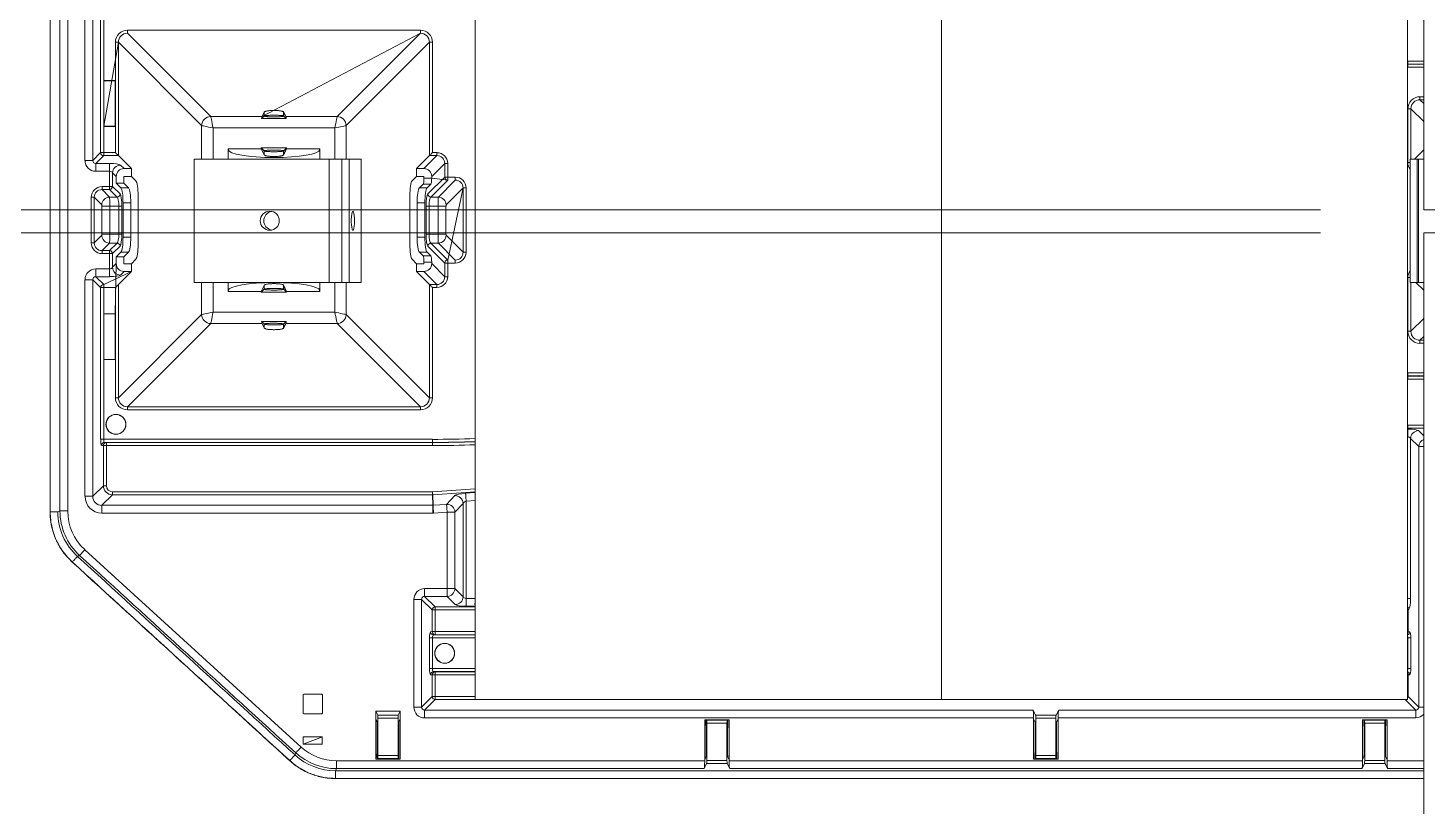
# Model space of a CAD drawing. Header units: inches. Extents: x 1518 to 2565, y 62 to 679.
# Drawn here: x 2068.21 to 2091.11, y 594.4 to 607.12 of the extents above; entities that cross this region are included whole.
import ezdxf

# ---------------------------------------------------------------- set-up
doc = ezdxf.new("R2010")
doc.units = ezdxf.units.IN
doc.header["$LTSCALE"] = 50
doc.header["$MEASUREMENT"] = 0
for name, color, linetype, lineweight in [('E2-ECOFEET', 254, 'Continuous', 5), ('ECOFEET', 254, 'Continuous', 5), ('T-TEXT', 1, 'Continuous', 20), ('TEXT', 1, 'Continuous', 20)]:
    doc.layers.add(name, color=color, linetype=linetype, lineweight=lineweight)
doc.styles.add('mytext', font='romans.shx')
doc.dimstyles.new('DECIMAL', dxfattribs={"dimscale": 27, "dimtxt": 0.125, "dimasz": 0.125, "dimexe": 0.125, "dimexo": 0.0625, "dimgap": 0.09, "dimtad": 0, "dimtih": 1, "dimtoh": 1, "dimzin": 4, "dimdsep": 46, "dimtxsty": 'mytext', "dimcen": 0, "dimazin": 3, "dimtfac": 1, "dimtofl": 0, "dimtmove": 0, "dimatfit": 3, "dimldrblk": 'DOT', "dimfxl": 1, "dimtolj": 1, "dimtzin": 0, "dimarcsym": 0})

# ---------------------------------------------------------------- blocks, each defined once
blk = doc.blocks.new('Z1')
at = {"layer": 'ECOFEET', "color": 1, "linetype": 'Continuous'}
for p, q in [((-60.038, 139.677), (-59.847, 139.677)), ((-60.036, 139.674), (-60.038, 139.677)), ((-59.849, 139.674), (-59.847, 139.677)), ((-60.036, 139.674), (-60.036, 138.929)), ((-59.849, 139.674), (-60.036, 139.674)), ((-59.849, 138.929), (-59.849, 139.674)), ((-38.511, 139.361), (-38.449, 139.299)), ((-57.412, 139.16), (-57.412, 139.096)), ((-57.095, 139.096), (-57.095, 139.16)), ((-60.038, 138.927), (-60.038, 138.497)), ((-58.005, 138.561), (-57.462, 138.561)), ((-56.502, 138.561), (-56.502, 138.393)), ((-38.6, 138.393), (-38.449, 138.543)), ((-60.216, 138.369), (-60.344, 138.369)), ((-60.216, 138.369), (-60.088, 138.497)), ((-60.038, 138.497), (-60.088, 138.497)), ((-57.412, 138.525), (-57.412, 138.461)), ((-57.095, 138.461), (-57.095, 138.525)), ((-56.349, 138.393), (-56.349, 136.373)), ((-38.555, 136.373), (-38.555, 138.393)), ((-38.534, 136.373), (-38.534, 138.393)), ((-54.995, 138.036), (-54.923, 138.108)), ((-54.923, 138.108), (-54.805, 138.108)), ((-54.805, 138.108), (-54.8, 138.103)), ((-54.8, 138.103), (-54.8, 138.08)), ((-54.8, 138.08), (-54.673, 138.08)), ((-54.16, 137.92), (-54.111, 137.92)), ((-54.111, 137.92), (-54.111, 136.868)), ((-59.476, 136.998), (-59.476, 137.79)), ((-55.031, 137.79), (-55.031, 136.998)), ((-54.16, 136.868), (-54.111, 136.868)), ((-59.797, 136.34), (-59.797, 134.487)), ((-58.005, 136.373), (-58.005, 136.227)), ((-57.412, 136.327), (-57.412, 136.263)), ((-57.095, 136.263), (-57.095, 136.327)), ((-38.449, 136.245), (-38.577, 136.373)), ((-57.412, 135.692), (-57.412, 135.628)), ((-57.095, 135.628), (-57.095, 135.692)), ((-38.449, 135.489), (-38.511, 135.427)), ((-38.711, 133.975), (-38.712, 133.988)), ((-38.708, 133.988), (-38.708, 133.975)), ((-56.776, 129.626), (-56.776, 129.328)), ((-56.472, 129.636), (-56.766, 129.636)), ((-56.462, 129.328), (-56.462, 129.626)), ((-38.58, 129.378), (-38.752, 129.55)), ((-56.766, 129.318), (-56.472, 129.318)), ((-55.589, 129.232), (-55.568, 129.19)), ((-44.808, 129.19), (-44.829, 129.232)), ((-56.775, 128.942), (-56.775, 128.819)), ((-55.564, 129.141), (-55.564, 128.719)), ((-55.213, 129.141), (-55.213, 128.719)), ((-50.184, 128.657), (-50.184, 129.079)), ((-49.833, 128.657), (-49.833, 129.079)), ((-44.804, 128.719), (-44.804, 129.141)), ((-44.453, 128.719), (-44.453, 129.141)), ((-39.424, 128.657), (-39.424, 129.079)), ((-39.073, 128.657), (-39.073, 129.079)), ((-50.209, 128.548), (-50.209, 128.566)), ((-39.449, 128.566), (-39.428, 128.608)), ((-39.049, 128.566), (-39.07, 128.608)), ((-56.232, 128.42), (-56.245, 128.387))]:
    blk.add_line(p, q, dxfattribs=at)
for points in [[(0.291, 203.06), (0, 203.06), (-38.449, 203.06), (-38.449, 137.56), (0, 137.56), (0, 203.06)], [(-46.338, 129.55), (-38.713, 129.55), (-38.713, 145.175), (-46.338, 145.175), (-53.963, 145.175), (-53.963, 129.55), (-54.617, 129.55), (-54.617, 129.599), (-53.963, 129.599)], [(-53.963, 129.55), (-46.338, 129.55), (-46.338, 145.175)], [(-60.753, 132.635), (-60.753, 142.153), (-60.787, 142.168)], [(-60.216, 141.912), (-60.344, 141.912), (-60.344, 138.369)], [(-60.043, 141.74), (-60.216, 141.912), (-60.216, 138.369)], [(-57.448, 139.088), (-57.414, 139.157), (-57.414, 139.094), (-57.455, 139.053), (-57.053, 139.053), (-57.094, 139.094), (-57.094, 139.157), (-57.06, 139.088), (-56.219, 139.088), (-54.858, 140.449)], [(-58.436, 138.393), (-58.436, 138.94), (-59.797, 140.302), (-59.847, 140.302), (-59.847, 139.677), (-59.847, 138.927), (-59.847, 138.497)], [(-54.71, 140.302), (-54.661, 140.302), (-54.661, 138.497)], [(-38.449, 139.945), (-38.71, 139.945), (-38.71, 139.995), (-38.449, 139.995)], [(-38.71, 139.945), (-38.71, 139.943), (-38.449, 139.943)], [(-38.449, 139.893), (-38.71, 139.893), (-38.71, 139.943)], [(-38.449, 139.361), (-38.511, 139.361), (-38.511, 139.411), (-38.449, 139.411)], [(-38.659, 139.214), (-38.708, 139.214), (-38.708, 138.334), (-38.673, 138.334)], [(-38.449, 139.004), (-38.659, 139.214), (-38.659, 138.393)], [(-56.259, 138.393), (-56.259, 138.901), (-58.249, 138.901), (-58.249, 138.393)], [(-58.005, 138.393), (-58.005, 138.561), (-58.004, 138.546), (-58.004, 138.393)], [(-57.462, 138.575), (-57.462, 138.561), (-57.414, 138.465), (-57.414, 138.527), (-57.462, 138.575), (-57.046, 138.575), (-57.046, 138.561), (-56.502, 138.561), (-56.504, 138.546), (-56.504, 138.393)], [(-57.046, 138.575), (-57.094, 138.527), (-57.094, 138.465), (-57.046, 138.561)], [(-60.166, 138.32), (-59.942, 138.32), (-59.942, 138.192)], [(-56.025, 136.373), (-55.825, 136.373), (-55.825, 138.393), (-56.025, 138.393), (-56.143, 138.393), (-56.349, 138.393), (-58.556, 138.393), (-58.556, 136.373), (-56.349, 136.373), (-56.143, 136.373), (-56.143, 138.393)], [(-56.025, 138.393), (-56.025, 136.373), (-56.143, 136.373)], [(-54.588, 138.448), (-54.801, 138.235), (-54.923, 138.235), (-54.923, 138.108)], [(-38.449, 136.373), (-38.534, 136.373), (-38.555, 136.373), (-38.673, 136.373), (-38.673, 138.393), (-38.555, 138.393), (-38.534, 138.393), (-38.449, 138.393)], [(-59.893, 138.166), (-59.834, 138.107), (-59.834, 137.996)], [(-59.584, 138.108), (-59.702, 138.108), (-59.707, 138.103), (-59.707, 137.996), (-59.632, 137.921), (-59.759, 137.921), (-59.834, 137.996), (-59.707, 137.996)], [(-59.94, 137.164), (-59.94, 137.624), (-60.068, 137.624), (-60.068, 137.164), (-59.94, 137.164), (-59.791, 137.164), (-59.742, 137.164), (-59.742, 137.624), (-59.791, 137.624)], [(-59.791, 137.164), (-59.791, 137.624), (-59.94, 137.624)], [(-54.766, 137.164), (-54.717, 137.164), (-54.568, 137.164), (-54.44, 137.164), (-54.44, 137.624), (-54.568, 137.624), (-54.568, 137.164)], [(-54.717, 137.624), (-54.766, 137.624), (-54.766, 137.164)], [(-54.568, 137.624), (-54.717, 137.624), (-54.717, 137.164)], [(0.291, 71.685), (0, 71.685), (-38.449, 71.685), (-38.449, 137.185), (0, 137.185), (0.291, 137.185)], [(-59.82, 137.017), (-59.942, 136.894), (-59.942, 136.845), (-60.065, 136.845), (-60.065, 136.894)], [(-59.834, 136.792), (-59.759, 136.868), (-59.632, 136.868), (-59.707, 136.792), (-59.707, 136.685), (-59.702, 136.68), (-59.584, 136.68), (-59.513, 136.752)], [(-59.707, 136.792), (-59.834, 136.792), (-59.834, 136.681)], [(-60.166, 136.468), (-59.942, 136.468), (-59.942, 136.596)], [(-54.923, 136.68), (-54.923, 136.553), (-54.801, 136.553), (-54.588, 136.34), (-54.588, 136.291), (-54.661, 136.291)], [(-54.71, 134.487), (-54.71, 136.34), (-54.923, 136.553)], [(-60.216, 136.419), (-60.344, 136.419), (-60.344, 132.876), (-60.216, 132.876), (-60.043, 133.048)], [(-59.847, 136.291), (-59.847, 135.862), (-59.847, 135.112), (-59.847, 134.487), (-59.797, 134.487), (-58.436, 135.848), (-58.436, 136.373)], [(-58.004, 136.373), (-58.004, 136.243), (-58.005, 136.227), (-57.462, 136.227)], [(-57.046, 136.213), (-57.462, 136.213), (-57.414, 136.261), (-57.414, 136.323), (-57.462, 136.227), (-57.462, 136.213)], [(-56.502, 136.227), (-57.046, 136.227), (-57.094, 136.323), (-57.094, 136.261), (-57.046, 136.213), (-57.046, 136.227)], [(-56.504, 136.373), (-56.504, 136.243), (-56.502, 136.227), (-56.502, 136.373)], [(-38.673, 136.454), (-38.708, 136.454), (-38.708, 135.575), (-38.659, 135.575)], [(-38.659, 136.373), (-38.659, 135.575), (-38.449, 135.784)], [(-59.849, 135.859), (-59.847, 135.862), (-60.038, 135.862), (-60.038, 135.112), (-60.038, 133.808)], [(-38.449, 135.378), (-38.511, 135.378), (-38.511, 135.427), (-38.449, 135.427)], [(-59.849, 135.114), (-59.847, 135.112), (-60.038, 135.112), (-60.036, 135.114)], [(-38.71, 134.846), (-38.71, 134.896), (-38.449, 134.896)], [(-38.449, 134.846), (-38.71, 134.846), (-38.71, 134.843)], [(-38.449, 134.793), (-38.71, 134.793), (-38.71, 134.843), (-38.449, 134.843)], [(-38.449, 133.988), (-38.708, 133.988), (-38.708, 134.037), (-38.449, 134.037)], [(-38.664, 133.821), (-38.664, 131.206), (-38.713, 131.206)], [(-54.654, 132.728), (-60.068, 132.728), (-59.896, 132.9), (-54.66, 132.9), (-54.66, 132.949), (-53.963, 132.997)], [(-53.963, 132.806), (-54.111, 132.796), (-54.111, 131.206), (-53.963, 131.206)], [(-60.068, 132.728), (-60.068, 132.6), (-54.654, 132.6)], [(-53.963, 131.078), (-54.111, 131.078), (-54.111, 131.206)], [(-53.963, 131.016), (-54.617, 131.016), (-54.617, 130.661), (-53.963, 130.661)], [(-53.963, 131.112), (-53.971, 131.112), (-53.963, 131.12)], [(-54.661, 130.558), (-54.71, 130.558), (-54.71, 130.057), (-54.661, 130.057), (-53.963, 130.057)], [(-53.963, 130.558), (-54.661, 130.558), (-54.661, 130.057)], [(-38.713, 130.057), (-38.708, 130.057), (-38.659, 130.057), (-38.659, 130.558), (-38.708, 130.558)], [(-38.708, 130.057), (-38.708, 130.558), (-38.713, 130.558)], [(-44.429, 129.232), (-44.429, 129.25), (-38.58, 129.25), (-38.58, 129.378), (-44.419, 129.378), (-44.461, 129.295), (-44.797, 129.295)], [(-55.589, 129.359), (-55.589, 129.232), (-55.589, 128.578), (-55.189, 128.578), (-55.189, 129.232), (-55.21, 129.19)], [(-55.189, 129.232), (-55.189, 129.359), (-55.589, 129.359), (-55.557, 129.295), (-55.221, 129.295), (-55.189, 129.359)], [(-49.809, 128.566), (-49.809, 129.22), (-50.209, 129.22), (-50.209, 128.566), (-50.188, 128.608)], [(-49.83, 128.608), (-49.809, 128.566), (-49.809, 128.548), (-39.449, 128.548), (-39.449, 128.566), (-39.449, 129.22), (-39.049, 129.22), (-39.049, 128.566), (-39.049, 128.548), (-38.449, 128.548)], [(-44.829, 129.25), (-44.829, 129.232), (-44.829, 128.578), (-44.429, 128.578), (-44.429, 129.232), (-44.45, 129.19)], [(-56.463, 128.942), (-56.775, 128.942), (-56.776, 128.943)], [(-56.463, 128.819), (-56.463, 128.942), (-56.462, 128.943)], [(-49.841, 128.503), (-50.177, 128.503), (-50.218, 128.42)], [(-38.449, 128.42), (-39.039, 128.42), (-39.081, 128.503), (-39.417, 128.503), (-39.458, 128.42), (-49.799, 128.42), (-49.841, 128.503)], [(-56.245, 128.259), (-56.245, 128.261), (-56.245, 128.387), (-38.449, 128.387)]]:
    blk.add_lwpolyline(points, dxfattribs=at)
for points in [[(-60.787, 142.168), (-60.913, 142.168), (-60.913, 132.62), (-60.787, 132.62), (-60.753, 132.635), (-60.625, 132.635), (-60.625, 142.153)], [(-54.858, 140.449), (-54.858, 140.499), (-59.65, 140.499), (-59.65, 140.449), (-58.288, 139.088), (-57.448, 139.088)], [(-54.688, 137.981), (-54.815, 137.981), (-54.875, 137.921), (-54.749, 137.921)], [(-59.722, 137.114), (-59.595, 137.114), (-59.595, 137.674), (-59.722, 137.674)], [(-54.785, 137.114), (-54.912, 137.114), (-54.912, 137.674), (-54.785, 137.674)], [(-54.688, 136.807), (-54.815, 136.807), (-54.875, 136.868), (-54.749, 136.868)], [(-59.994, 133.755), (-59.994, 133.705), (-54.659, 133.705), (-54.659, 133.755), (-54.659, 133.758)], [(-55.224, 129.246), (-55.553, 129.246), (-55.553, 128.634), (-55.224, 128.634)], [(-49.833, 129.215), (-50.184, 129.215), (-50.178, 129.214), (-49.84, 129.214)], [(-49.844, 129.164), (-50.173, 129.164), (-50.173, 128.552), (-49.844, 128.552)], [(-44.793, 128.634), (-44.464, 128.634), (-44.464, 129.246), (-44.793, 129.246)], [(-39.073, 129.215), (-39.424, 129.215), (-39.418, 129.214), (-39.08, 129.214)], [(-39.084, 129.164), (-39.413, 129.164), (-39.413, 128.552), (-39.084, 128.552)], [(-56.462, 128.943), (-56.776, 128.943), (-56.776, 128.818), (-56.775, 128.819), (-56.463, 128.819), (-56.462, 128.818), (-56.776, 128.818)], [(-55.213, 128.583), (-55.564, 128.583), (-55.558, 128.584), (-55.22, 128.584)]]:
    blk.add_lwpolyline(points, close=True, dxfattribs=at)
for points in [[(-60.036, 138.929), (-59.849, 138.929), (-59.847, 138.927), (-60.038, 138.927), (-60.038, 139.677), (-60.038, 140.981), (-60.088, 140.981), (-60.088, 138.497, 0.393892), (-60.038, 138.448), (-59.797, 138.448), (-59.797, 140.302)], [(-54.411, 138.048), (-54.411, 138.097), (-54.288, 138.097), (-54.288, 138.048), (-54.565, 137.771), (-54.687, 137.771, -0.39395), (-54.737, 137.821), (-54.46, 138.097), (-54.46, 138.32), (-54.673, 138.107), (-54.673, 138.08)], [(-54.411, 136.74), (-54.411, 136.691), (-54.288, 136.691), (-54.288, 136.74), (-54.565, 137.017, 0.393932), (-54.437, 137.145), (-54.16, 136.868), (-54.16, 137.92)], [(-59.849, 135.859), (-59.849, 135.114), (-60.036, 135.114), (-60.036, 135.859), (-60.038, 135.862), (-60.038, 136.291), (-60.088, 136.291, -0.393892), (-60.038, 136.34), (-60.166, 136.468), (-60.166, 136.596), (-59.942, 136.596), (-59.942, 136.845), (-59.893, 136.845, 0.393944), (-59.942, 136.894), (-60.065, 136.894), (-59.943, 137.017), (-59.82, 137.017, -0.39395), (-59.771, 136.968), (-59.893, 136.845), (-59.893, 136.622), (-59.834, 136.681)], [(-60.038, 136.34), (-60.038, 136.291), (-59.847, 136.291, 0.001186), (-59.797, 136.34), (-59.584, 136.553)], [(-59.926, 134.188, 0.544465), (-59.926, 133.916, 0.294947), (-59.751, 133.916, 0.544465), (-59.751, 134.188, 0.294947)], [(-38.711, 133.975, -0.01684), (-38.708, 133.975), (-38.708, 133.975, 0.015593), (-38.711, 133.975)], [(-54.548, 130.443, 0.544465), (-54.548, 130.172, 0.294947), (-54.373, 130.172, 0.544465), (-54.373, 130.443, 0.294947)]]:
    blk.add_lwpolyline(points, format="xyb", close=True, dxfattribs=at)
at = {"layer": 'ECOFEET', "color": 1, "linetype": 'Continuous', "flags": 128}
for points in [[(-56.072, 138.393), (-56.072, 138.94), (-54.71, 140.302), (-54.71, 138.448), (-54.707, 138.451), (-54.703, 138.455), (-54.697, 138.461), (-54.689, 138.469), (-54.68, 138.478), (-54.671, 138.487), (-54.661, 138.497), (-54.588, 138.497), (-54.588, 138.448), (-54.71, 138.448), (-54.923, 138.235)], [(-55.936, 137.383), (-55.937, 137.337), (-55.941, 137.295), (-55.946, 137.26), (-55.953, 137.237), (-55.96, 137.227), (-55.968, 137.23), (-55.975, 137.247), (-55.982, 137.276), (-55.986, 137.315), (-55.988, 137.359), (-55.988, 137.406), (-55.986, 137.45), (-55.982, 137.489), (-55.975, 137.518), (-55.968, 137.535), (-55.96, 137.538), (-55.953, 137.528), (-55.946, 137.505), (-55.941, 137.471), (-55.937, 137.429), (-55.936, 137.383)], [(-58.249, 136.373), (-58.249, 135.887), (-58.257, 135.85), (-58.264, 135.814), (-58.271, 135.78), (-58.277, 135.751), (-58.282, 135.728), (-58.286, 135.711), (-58.288, 135.7), (-59.65, 134.339), (-59.65, 134.29), (-54.858, 134.29), (-54.858, 134.339), (-59.65, 134.339)], [(-54.858, 134.339), (-56.219, 135.7), (-56.221, 135.711), (-56.225, 135.728), (-56.23, 135.751), (-56.236, 135.78), (-56.243, 135.814), (-56.251, 135.85), (-56.259, 135.887), (-56.259, 136.373)], [(-54.588, 136.34), (-54.71, 136.34), (-54.707, 136.337), (-54.703, 136.333), (-54.697, 136.327), (-54.689, 136.319), (-54.68, 136.31), (-54.671, 136.301), (-54.661, 136.291), (-54.661, 134.487), (-54.71, 134.487), (-56.072, 135.848), (-56.072, 136.373)], [(-38.713, 133.988), (-38.712, 133.988), (-38.712, 133.99), (-38.712, 133.994), (-38.713, 133.999), (-38.713, 134.005), (-38.713, 134.009)], [(-53.963, 132.948), (-54.657, 132.9), (-54.657, 132.903), (-54.657, 132.906), (-54.657, 132.911), (-54.658, 132.917), (-54.658, 132.924), (-54.659, 132.932), (-54.66, 132.941), (-54.66, 132.949), (-59.896, 132.949), (-59.896, 132.9)], [(-53.963, 132.935), (-54.12, 132.924), (-54.119, 132.918), (-54.118, 132.909), (-54.118, 132.896), (-54.116, 132.88), (-54.115, 132.861), (-54.114, 132.841), (-54.112, 132.819), (-54.111, 132.796)], [(-56.909, 128.644), (-56.896, 128.678), (-56.893, 128.682), (-56.886, 128.689), (-56.877, 128.699), (-56.867, 128.711), (-56.854, 128.724), (-56.84, 128.74), (-56.825, 128.756), (-56.81, 128.772), (-60.346, 132.002), (-60.362, 131.986), (-60.376, 131.97), (-60.39, 131.954), (-60.403, 131.941), (-60.414, 131.929), (-60.422, 131.919), (-60.429, 131.912), (-60.433, 131.908)]]:
    blk.add_lwpolyline(points, dxfattribs=at)
for points in [[(-58.436, 138.94, -0.393876), (-58.288, 139.088), (-58.286, 139.078), (-58.282, 139.06), (-58.277, 139.037), (-58.271, 139.008), (-58.264, 138.975), (-58.257, 138.938), (-58.249, 138.901), (-58.286, 138.909), (-58.322, 138.916), (-58.356, 138.923), (-58.385, 138.929), (-58.408, 138.934), (-58.426, 138.938)], [(-56.072, 138.94), (-56.08, 138.938), (-56.094, 138.935), (-56.113, 138.931), (-56.137, 138.926), (-56.164, 138.921), (-56.194, 138.914), (-56.226, 138.908), (-56.259, 138.901), (-56.251, 138.938), (-56.243, 138.975), (-56.236, 139.008), (-56.23, 139.037), (-56.225, 139.06), (-56.221, 139.078), (-56.219, 139.088, -0.393892)]]:
    blk.add_lwpolyline(points, format="xyb", close=True, dxfattribs=at)
for points in [[(-59.943, 137.771), (-59.82, 137.771), (-59.942, 137.894, 0.393944), (-59.893, 137.943), (-59.942, 137.943), (-59.942, 138.192), (-60.166, 138.192), (-60.166, 138.32), (-60.038, 138.448), (-60.038, 138.497), (-59.847, 138.497), (-59.838, 138.489), (-59.829, 138.48), (-59.822, 138.472), (-59.814, 138.465), (-59.808, 138.459), (-59.803, 138.454), (-59.8, 138.45), (-59.797, 138.448), (-59.584, 138.235), (-59.584, 138.108), (-59.513, 138.036)], [(-57.448, 135.7), (-58.288, 135.7, -0.393876), (-58.436, 135.848), (-58.426, 135.85), (-58.408, 135.854), (-58.385, 135.859), (-58.356, 135.865), (-58.322, 135.872), (-58.286, 135.88), (-58.249, 135.887)], [(-58.249, 135.887), (-56.259, 135.887), (-56.226, 135.881), (-56.194, 135.874), (-56.164, 135.867), (-56.137, 135.862), (-56.113, 135.857), (-56.094, 135.853), (-56.08, 135.85), (-56.072, 135.848, -0.393892), (-56.219, 135.7), (-57.06, 135.7), (-57.094, 135.632), (-57.094, 135.694), (-57.053, 135.735), (-57.455, 135.735), (-57.414, 135.694), (-57.414, 135.632), (-57.448, 135.7)], [(-54.654, 132.6), (-54.654, 132.728), (-54.66, 132.9, 0.018043), (-54.657, 132.9), (-54.651, 132.728), (-54.43, 132.743), (-54.429, 132.737), (-54.429, 132.728), (-54.428, 132.715), (-54.427, 132.699), (-54.426, 132.68), (-54.424, 132.66), (-54.423, 132.638), (-54.421, 132.615), (-54.293, 132.615, 0.411926), (-54.43, 132.743), (-54.297, 132.886, -0.411962), (-54.16, 132.758)], [(-54.651, 132.728), (-54.65, 132.722), (-54.65, 132.713), (-54.649, 132.7), (-54.648, 132.684), (-54.647, 132.665), (-54.645, 132.645), (-54.644, 132.623), (-54.642, 132.6), (-54.421, 132.615), (-54.421, 131.365), (-54.421, 131.237), (-54.288, 131.104, 0.393981), (-54.16, 131.232), (-54.293, 131.365, -0.39392), (-54.421, 131.237), (-54.789, 131.237), (-54.789, 131.365), (-54.421, 131.365), (-54.293, 131.365), (-54.293, 132.615), (-54.16, 132.758), (-54.16, 131.232)]]:
    blk.add_lwpolyline(points, format="xyb", dxfattribs=at)
at = {"layer": 'ECOFEET', "color": 1, "linetype": 'Continuous'}
for points in [[(-54.687, 137.771), (-54.411, 138.048, -0.394035), (-54.46, 138.097), (-54.411, 138.097), (-54.411, 138.32), (-54.46, 138.32)], [(-59.584, 138.235), (-59.706, 138.235), (-59.765, 138.294, 0.39392), (-59.893, 138.166), (-59.893, 137.943), (-59.771, 137.821, -0.39395), (-59.82, 137.771)], [(-60.193, 137.766), (-60.193, 137.022), (-60.242, 137.022), (-60.242, 137.766), (-60.193, 137.766), (-60.071, 137.643, -0.393971), (-59.943, 137.771), (-60.065, 137.894), (-60.065, 137.943), (-59.942, 137.943), (-59.942, 137.894), (-60.065, 137.894)], [(-54.16, 137.92), (-54.437, 137.643, 0.393932), (-54.565, 137.771)], [(-60.193, 137.022), (-60.071, 137.145, 0.393971), (-59.943, 137.017)], [(-54.995, 136.752), (-54.923, 136.68), (-54.805, 136.68), (-54.8, 136.685), (-54.8, 136.708), (-54.673, 136.708), (-54.673, 136.681), (-54.46, 136.468), (-54.411, 136.468), (-54.411, 136.691), (-54.46, 136.691, -0.394035), (-54.411, 136.74), (-54.687, 137.017), (-54.565, 137.017)], [(-54.687, 137.017, 0.39395), (-54.737, 136.968), (-54.46, 136.691), (-54.46, 136.468)], [(-59.584, 136.68), (-59.584, 136.553), (-59.706, 136.553), (-59.765, 136.494, -0.393942), (-59.893, 136.622)], [(-60.216, 132.876), (-60.216, 136.419), (-60.088, 136.291), (-60.088, 133.808), (-60.038, 133.808), (-54.659, 133.808), (-54.659, 133.758), (-60.021, 133.758), (-59.994, 133.755, 0.412057), (-60.043, 133.705), (-59.994, 133.705), (-59.994, 133.048), (-60.043, 133.048), (-60.043, 133.705), (-60.07, 133.708, -0.41201), (-60.021, 133.758)], [(-38.531, 129.427), (-38.531, 133.688), (-38.664, 133.821, -0.393942), (-38.536, 133.949), (-38.449, 133.863)], [(-38.449, 133.806, 0.292979), (-38.531, 133.688), (-38.449, 133.688)], [(-54.789, 131.237), (-54.617, 131.065, 0.393868), (-54.666, 131.016), (-54.838, 131.188), (-54.838, 129.427)], [(-54.838, 131.188), (-54.966, 131.188), (-54.966, 129.427), (-54.838, 129.427), (-54.666, 129.599, 0.393924), (-54.617, 129.55), (-54.789, 129.378), (-44.838, 129.378), (-44.797, 129.295)], [(-54.643, 130.608, -0.412175), (-54.693, 130.658), (-54.666, 130.661), (-54.666, 131.016), (-54.617, 131.016), (-54.617, 131.065), (-53.963, 131.065)], [(-38.713, 130.61, 0.338601), (-38.676, 130.658), (-38.703, 130.661), (-38.703, 131.016), (-38.69, 131.028, 0.243925), (-38.713, 131.069)], [(-38.713, 131.016), (-38.703, 131.016, 0.153636), (-38.713, 131.044)], [(-53.963, 130.611), (-54.617, 130.611), (-54.617, 130.661), (-54.666, 130.661, 0.412093), (-54.617, 130.611), (-54.643, 130.608), (-53.963, 130.608)], [(-38.713, 130.661), (-38.703, 130.661, -0.161392), (-38.713, 130.631)], [(-53.963, 129.954), (-54.617, 129.954), (-54.617, 129.599), (-54.666, 129.599), (-54.666, 129.954), (-54.693, 129.957, -0.412175), (-54.643, 130.007)], [(-53.963, 130.007), (-54.643, 130.007), (-54.617, 130.004, 0.41212), (-54.666, 129.954), (-54.617, 129.954), (-54.617, 130.004), (-53.963, 130.004)], [(-38.449, 129.427), (-38.531, 129.427), (-38.703, 129.599), (-38.703, 129.954), (-38.676, 129.957, 0.339297), (-38.713, 130.005)], [(-38.713, 129.984, -0.161393), (-38.703, 129.954), (-38.713, 129.954)], [(-38.713, 129.599), (-38.703, 129.599, -0.153892), (-38.713, 129.571)]]:
    blk.add_lwpolyline(points, format="xyb", dxfattribs=at)
for centre, radius in [((-57.322, 137.383), 0.156), ((-59.838, 134.052), 0.163), ((-54.461, 130.307), 0.163)]:
    blk.add_circle(centre, radius, dxfattribs=at)
for centre, radius, start, end in [((-57.263, 137.383), 0.157, 101.5563, 258.4437), ((-54.659, 152.287), 18.48, 270, 272.1566), ((-54.659, 152.287), 18.53, 270, 272.1507), ((-54.659, 152.287), 18.532, 270, 272.1504), ((-54.659, 152.287), 18.582, 270, 272.1446)]:
    blk.add_arc(centre, radius, start, end, dxfattribs=at)
for centre, major_axis, ratio, start_param, end_param in [((-59.643, 140.296), (-0.146, 0.146), 0.970288, 5.512866, 7.053504), ((-59.643, 140.296), (0.111, -0.111), 0.951716, 2.371274, 3.911912), ((-54.864, 140.296), (0.146, 0.146), 0.970288, 5.512866, 7.053504), ((-54.864, 140.296), (0.111, 0.111), 0.951716, 5.512866, 7.053504), ((-38.505, 139.208), (-0.146, 0.146), 0.970288, 5.512866, 7.053504), ((-38.505, 139.208), (0.111, -0.111), 0.951716, 2.371274, 3.911912), ((-57.445, 138.901), (0, 0.19), 0.087489, 0.174533, 0.638994), ((-57.912, 139.098), (0.5, 0), 0.087489, 6.195919, 6.224625), ((-57.062, 138.901), (0, 0.19), 0.087489, 5.644191, 6.108652), ((-57.254, 138.548), (0.75, 0), 0.176327, 3.159046, 6.265732), ((-60.161, 138.375), (0.131, 0.131), 0.970288, 2.371274, 3.911912), ((-60.161, 138.375), (0.042, 0.042), 0.84211, 2.371274, 3.911912), ((-59.942, 138.288), (0.18, 0), 0.176327, 0.174533, 1.570796), ((-54.594, 138.314), (-0.131, -0.131), 0.970288, 2.371274, 3.911912), ((-54.594, 138.314), (0.0969, 0.0969), 0.948921, 5.512866, 7.053504), ((-38.526, 138.339), (-0.131, -0.131), 0.970288, 5.512866, 6.143516), ((-59.942, 138.16), (0.05, 0), 0.634777, 0.174533, 1.570796), ((-59.702, 138.103), (0.0947, -0.0947), 0.970288, 2.371274, 3.911912), ((-54.818, 138.08), (0, 0.1), 0.176327, 3.316126, 4.712389), ((-54.805, 138.103), (-0.0947, -0.0947), 0.970288, 2.371274, 3.911912), ((-54.691, 138.08), (0, 0.1), 0.176327, 3.316126, 4.712389), ((-54.294, 137.914), (0.131, 0.131), 0.970288, 5.512866, 7.053504), ((-60.059, 137.76), (-0.131, 0.131), 0.970288, 5.512866, 7.053504), ((-60.059, 137.76), (-0.0969, 0.0969), 0.948921, 5.512866, 7.053504), ((-59.766, 137.674), (0, 0.25), 0.176327, 4.712389, 6.108652), ((-59.64, 137.674), (0, 0.25), 0.176327, 4.712389, 6.108652), ((-59.52, 137.79), (0, 0.25), 0.176327, 4.712389, 6.108652), ((-54.987, 137.79), (0, 0.25), 0.176327, 0.174533, 1.570796), ((-54.868, 137.674), (0, 0.25), 0.176327, 0.174533, 1.570796), ((-54.741, 137.674), (0, 0.25), 0.176327, 0.174533, 1.570796), ((-54.294, 137.914), (0.0969, 0.0969), 0.948921, 5.512866, 7.053504), ((-60.071, 137.624), (0, 0.02), 0.176327, 4.712389, 6.108652), ((-59.943, 137.624), (0, 0.15), 0.02351, 4.712389, 6.108652), ((-59.826, 137.624), (0, 0.15), 0.235103, 4.712389, 6.108652), ((-59.777, 137.624), (0, 0.2), 0.176327, 4.712389, 6.108652), ((-54.731, 137.624), (0, 0.2), 0.176327, 0.174533, 1.570796), ((-54.681, 137.624), (0, 0.15), 0.235103, 0.174533, 1.570796), ((-54.564, 137.624), (0, 0.15), 0.02351, 0.174533, 1.570796), ((-54.436, 137.624), (0, 0.02), 0.176327, 0.174533, 1.570796), ((-60.071, 137.164), (0, 0.02), 0.176327, 3.316126, 4.712389), ((-59.943, 137.164), (0, 0.15), 0.02351, 3.316126, 4.712389), ((-59.826, 137.164), (0, 0.15), 0.235103, 3.316126, 4.712389), ((-59.777, 137.164), (0, 0.2), 0.176327, 3.316126, 4.712389), ((-54.731, 137.164), (0, 0.2), 0.176327, 1.570796, 2.96706), ((-54.681, 137.164), (0, 0.15), 0.235103, 1.570796, 2.96706), ((-54.564, 137.164), (0, 0.15), 0.02351, 1.570796, 2.96706), ((-54.436, 137.164), (0, 0.02), 0.176327, 1.570796, 2.96706), ((-60.059, 137.028), (-0.131, -0.131), 0.970288, 5.512866, 7.053504), ((-60.059, 137.028), (0.0969, 0.0969), 0.948921, 2.371274, 3.911912), ((-59.766, 137.114), (0, 0.25), 0.176327, 3.316126, 4.712389), ((-59.64, 137.114), (0, 0.25), 0.176327, 3.316126, 4.712389), ((-59.52, 136.998), (0, 0.25), 0.176327, 3.316126, 4.712389), ((-54.987, 136.998), (0, 0.25), 0.176327, 1.570796, 2.96706), ((-54.868, 137.114), (0, 0.25), 0.176327, 1.570796, 2.96706), ((-54.741, 137.114), (0, 0.25), 0.176327, 1.570796, 2.96706), ((-54.818, 136.708), (0, 0.1), 0.176327, 4.712389, 6.108652), ((-54.691, 136.708), (0, 0.1), 0.176327, 4.712389, 6.108652), ((-54.294, 136.874), (-0.0969, 0.0969), 0.948921, 2.371274, 3.911912), ((-54.294, 136.874), (0.131, -0.131), 0.970288, 5.512866, 7.053504), ((-60.161, 136.413), (-0.131, 0.131), 0.970288, 5.512866, 7.053504), ((-60.161, 136.413), (-0.042, 0.042), 0.84211, 5.512866, 7.053504), ((-59.942, 136.628), (0.05, 0), 0.634777, 4.712389, 6.108652), ((-59.942, 136.5), (0.18, 0), 0.176327, 4.712389, 6.108652), ((-59.702, 136.685), (0.0947, 0.0947), 0.970288, 2.371274, 3.911912), ((-54.805, 136.685), (-0.0947, 0.0947), 0.970288, 2.371274, 3.911912), ((-38.526, 136.449), (0.131, -0.131), 0.970288, 3.281262, 3.911912), ((-57.254, 136.24), (0.75, 0), 0.176327, 0.017453, 3.124139), ((-54.594, 136.474), (0.0969, -0.0969), 0.948921, 5.512866, 7.053504), ((-54.594, 136.474), (-0.131, 0.131), 0.970288, 2.371274, 3.911912), ((-57.445, 135.887), (0, 0.19), 0.087489, 2.502598, 2.96706), ((-56.596, 135.69), (0.5, 0), 0.087489, 3.054326, 3.083032), ((-57.062, 135.887), (0, 0.19), 0.087489, 3.316126, 3.780587), ((-38.505, 135.581), (-0.146, -0.146), 0.970288, 5.512866, 7.053504), ((-38.505, 135.581), (0.111, 0.111), 0.951716, 2.371274, 3.911912), ((-59.643, 134.493), (-0.146, -0.146), 0.970288, 5.512866, 7.053504), ((-59.643, 134.493), (0.111, 0.111), 0.951716, 2.371274, 3.911912), ((-54.864, 134.493), (-0.111, 0.111), 0.951716, 2.371274, 3.911912), ((-54.864, 134.493), (0.146, -0.146), 0.970288, 5.512866, 7.053504), ((-38.708, 133.936), (-0.003, 0.101), 0.984791, 6.249645, 6.316725), ((-38.708, 133.936), (-0.0018, 0.0523), 0.955933, 6.249645, 6.316725), ((-38.713, 133.944), (0.18, 0), 0.176327, 0.174533, 1.541742), ((-60.07, 133.808), (0, 0.1), 0.176327, 1.570796, 3.124139), ((-60.021, 133.808), (0, 0.05), 0.352654, 1.570796, 3.124139), ((-59.893, 133.051), (0.107, 0.107), 0.989599, 2.371274, 3.911912), ((-59.893, 133.051), (-0.0729, -0.0729), 0.970288, 5.512866, 7.053504), ((-60.059, 132.884), (-0.204, -0.204), 0.970288, 5.512866, 7.053504), ((-60.059, 132.884), (0.115, 0.115), 0.923436, 2.371274, 3.911912), ((-54.12, 132.892), (0.18, 0.013), 0.175892, 1.558413, 2.954676), ((-59.768, 132.635), (0.936, 0.413), 0.977384, 2.732965, 3.550221), ((-59.742, 132.647), (0.927, 0.409), 0.986525, 2.732965, 3.550221), ((-59.742, 132.647), (0.811, 0.357), 0.981933, 2.732965, 3.550221), ((-54.654, 132.783), (-0.0019, 0.0547), 0.913122, 3.108053, 3.175133), ((-54.654, 132.783), (0.006, -0.183), 0.984791, 6.249645, 6.316725), ((-54.111, 132.765), (0.0488, 0.019), 0.580702, 1.348352, 2.744616), ((-54.783, 131.182), (-0.131, 0.131), 0.970288, 5.512866, 7.053504), ((-54.783, 131.182), (-0.042, 0.042), 0.84211, 5.512866, 7.053504), ((-54.111, 131.237), (0.05, 0), 0.634777, 3.316126, 4.712389), ((-38.696, 131.206), (0, 0.18), 0.176327, 3.316126, 4.712389), ((-54.111, 131.109), (0.18, 0), 0.176327, 3.316126, 4.712389), ((-53.855, 131.206), (0.133, 0.129), 0.122744, 2.395872, 2.50286), ((-54.692, 130.558), (0, 0.1), 0.176327, 0.017453, 1.570796), ((-54.643, 130.558), (0, 0.05), 0.352654, 0.017453, 1.570796), ((-38.726, 130.558), (0, 0.05), 0.352654, 4.712389, 5.483791), ((-38.677, 130.558), (0, 0.1), 0.176327, 4.712389, 6.265732), ((-54.692, 130.057), (0, 0.1), 0.176327, 1.570796, 3.124139), ((-54.643, 130.057), (0, 0.05), 0.352654, 1.570796, 3.124139), ((-38.726, 130.057), (0, 0.05), 0.352654, 3.940987, 4.712389), ((-38.677, 130.057), (0, 0.1), 0.176327, 3.159046, 4.712389), ((-56.766, 129.626), (-0.00707, 0.00707), 0.999695, 5.497939, 7.068431), ((-56.472, 129.626), (0.00707, 0.00707), 0.999695, 5.497939, 7.068431), ((-54.783, 129.433), (0.131, 0.131), 0.970288, 2.371274, 3.911912), ((-54.783, 129.433), (0.042, 0.042), 0.84211, 2.371274, 3.911912), ((-44.417, 129.25), (0, 0.13), 0.087489, 0.174533, 1.570796), ((-38.586, 129.433), (-0.042, 0.042), 0.84211, 2.371274, 3.911912), ((-56.766, 129.328), (-0.00707, -0.00707), 0.999695, 5.497939, 7.068431), ((-56.472, 129.328), (0.00707, -0.00707), 0.999695, 5.497939, 7.068431), ((-55.569, 129.141), (0, 0.05), 0.087489, 4.712389, 6.108652), ((-55.558, 129.246), (0, 0.05), 0.087489, 4.712389, 6.108652), ((-55.22, 129.246), (0, 0.05), 0.087489, 0.174533, 1.570796), ((-55.209, 129.141), (0, 0.05), 0.087489, 0.174533, 1.570796), ((-50.178, 129.164), (0, 0.05), 0.087489, 4.712389, 6.265732), ((-49.84, 129.164), (0, 0.05), 0.087489, 0.017453, 1.570796), ((-44.809, 129.141), (0, 0.05), 0.087489, 4.712389, 6.108652), ((-44.798, 129.246), (0, 0.05), 0.087489, 4.712389, 6.108652), ((-44.46, 129.246), (0, 0.05), 0.087489, 0.174533, 1.570796), ((-44.449, 129.141), (0, 0.05), 0.087489, 0.174533, 1.570796), ((-39.418, 129.164), (0, 0.05), 0.087489, 4.712389, 6.265732), ((-39.08, 129.164), (0, 0.05), 0.087489, 0.017453, 1.570796), ((-38.586, 129.433), (-0.131, 0.131), 0.970288, 2.371274, 3.182572), ((-50.189, 129.079), (0, 0.05), 0.087489, 4.712389, 5.759587), ((-39.429, 129.079), (0, 0.05), 0.087489, 4.712389, 5.759587), ((-56.222, 129.432), (0.32, 0.825), 0.982581, 2.777399, 3.505786), ((-55.569, 128.719), (0, 0.05), 0.087489, 3.665191, 4.712389), ((-44.809, 128.719), (0, 0.05), 0.087489, 3.665191, 4.712389), ((-56.232, 129.406), (0.37, 0.953), 0.978189, 2.777399, 3.505786), ((-56.222, 129.432), (0.366, 0.945), 0.987012, 2.777399, 3.505786), ((-55.558, 128.634), (0, 0.05), 0.087489, 3.159046, 4.712389), ((-55.22, 128.634), (0, 0.05), 0.087489, 1.570796, 3.124139), ((-50.189, 128.657), (0, 0.05), 0.087489, 3.316126, 4.712389), ((-50.178, 128.552), (0, 0.05), 0.087489, 3.316126, 4.712389), ((-49.84, 128.552), (0, 0.05), 0.087489, 1.570796, 2.96706), ((-49.829, 128.657), (0, 0.05), 0.087489, 1.570796, 2.96706), ((-49.797, 128.548), (0, 0.13), 0.087489, 1.570796, 2.96706), ((-44.798, 128.634), (0, 0.05), 0.087489, 3.159046, 4.712389), ((-44.46, 128.634), (0, 0.05), 0.087489, 1.570796, 3.124139), ((-39.429, 128.657), (0, 0.05), 0.087489, 3.316126, 4.712389), ((-39.418, 128.552), (0, 0.05), 0.087489, 3.316126, 4.712389), ((-39.08, 128.552), (0, 0.05), 0.087489, 1.570796, 2.96706), ((-39.069, 128.657), (0, 0.05), 0.087489, 1.570796, 2.96706), ((-39.037, 128.548), (0, 0.13), 0.087489, 1.570796, 2.96706)]:
    blk.add_ellipse(centre, major_axis=major_axis, ratio=ratio, start_param=start_param, end_param=end_param, dxfattribs=at)
for points, knots in [([(-56.648, 146.454), (-56.666, 146.447), (-56.712, 146.428), (-56.774, 146.397), (-56.836, 146.36), (-56.889, 146.325), (-56.944, 146.284), (-56.979, 146.254), (-56.996, 146.238), (-58.181, 145.155), (-59.367, 144.073), (-60.553, 142.99), (-60.58, 142.963), (-60.627, 142.918), (-60.675, 142.858), (-60.745, 142.766), (-60.786, 142.686), (-60.821, 142.617), (-60.835, 142.581), (-60.859, 142.522), (-60.88, 142.448), (-60.906, 142.335), (-60.911, 142.245), (-60.915, 142.168), (-60.915, 138.985), (-60.915, 135.803), (-60.915, 132.62)], [0, 0, 0, 0, 0.139058, 0.368691, 0.499692, 0.666367, 0.833141, 1, 1, 1, 2, 2, 2, 2.250503, 2.416157, 2.500769, 3, 3, 3, 3.249903, 3.414983, 3.499978, 4, 4, 4, 5, 5, 5, 5]), ([(-38.708, 133.975), (-38.709, 133.971), (-38.709, 133.963), (-38.71, 133.934), (-38.711, 133.896), (-38.711, 133.864), (-38.711, 133.848), (-38.711, 133.847)], [0, 0, 0, 0, 0.242005, 0.484009, 0.726006, 0.988622, 1, 1, 1, 1]), ([(-60.466, 131.893), (-60.468, 131.892), (-60.469, 131.89), (-60.47, 131.889), (-60.472, 131.887), (-60.474, 131.884), (-60.477, 131.882), (-60.479, 131.879), (-60.482, 131.876), (-60.485, 131.872), (-60.489, 131.869), (-60.492, 131.865), (-60.496, 131.861), (-60.5, 131.856), (-60.504, 131.852), (-60.508, 131.847), (-60.513, 131.842), (-60.517, 131.837), (-60.522, 131.833), (-60.527, 131.827), (-60.531, 131.822), (-60.536, 131.817), (-60.541, 131.811), (-60.546, 131.806), (-60.551, 131.8), (-60.586, 131.834), (-60.654, 131.901), (-60.748, 132.03), (-60.829, 132.182), (-60.881, 132.343), (-60.908, 132.489), (-60.911, 132.577), (-60.913, 132.62), (-60.914, 132.62), (-60.914, 132.62), (-60.915, 132.62), (-60.914, 132.582), (-60.912, 132.518), (-60.901, 132.441), (-60.88, 132.328), (-60.848, 132.243), (-60.821, 132.171), (-60.804, 132.136), (-60.777, 132.079), (-60.736, 132.013), (-60.67, 131.918), (-60.607, 131.854), (-60.553, 131.799), (-59.367, 130.716), (-58.181, 129.633), (-56.996, 128.55)], [0, 0, 0, 0, 1, 1, 1, 2, 2, 2, 3, 3, 3, 4, 4, 4, 5, 5, 5, 6, 6, 6, 7, 7, 7, 8, 8, 8, 8.157097, 8.311605, 8.51642, 8.715467, 8.858725, 9, 9, 9, 10, 10, 10, 10.250503, 10.416159, 10.500771, 11, 11, 11, 11.249898, 11.414988, 11.499979, 12, 12, 12, 13, 13, 13, 13]), ([(-56.896, 128.678), (-58.075, 129.754), (-59.254, 130.831), (-60.433, 131.908), (-60.444, 131.903), (-60.455, 131.898), (-60.466, 131.893), (-59.281, 130.81), (-58.095, 129.727), (-56.909, 128.644), (-56.911, 128.643), (-56.912, 128.641), (-56.913, 128.64), (-56.916, 128.638), (-56.918, 128.635), (-56.92, 128.633), (-56.923, 128.63), (-56.925, 128.627), (-56.928, 128.624), (-56.932, 128.62), (-56.935, 128.616), (-56.939, 128.612), (-56.943, 128.608), (-56.947, 128.603), (-56.951, 128.599), (-56.956, 128.594), (-56.96, 128.589), (-56.965, 128.584), (-56.97, 128.578), (-56.974, 128.573), (-56.979, 128.568), (-56.984, 128.562), (-56.989, 128.557), (-56.994, 128.551), (-56.995, 128.551), (-56.995, 128.55), (-56.996, 128.55), (-56.981, 128.537), (-56.943, 128.503), (-56.888, 128.462), (-56.828, 128.423), (-56.773, 128.391), (-56.711, 128.36), (-56.669, 128.343), (-56.648, 128.334), (-56.63, 128.327), (-56.582, 128.31), (-56.516, 128.291), (-56.446, 128.276), (-56.382, 128.266), (-56.314, 128.26), (-56.268, 128.259), (-56.245, 128.259), (-50.313, 128.259), (-44.381, 128.259), (-38.449, 128.259)], [0, 0, 0, 0, 1, 1, 1, 2, 2, 2, 3, 3, 3, 4, 4, 4, 5, 5, 5, 6, 6, 6, 7, 7, 7, 8, 8, 8, 9, 9, 9, 10, 10, 10, 11, 11, 11, 12, 12, 12, 12.139684, 12.369523, 12.500285, 12.666893, 12.833444, 13, 13, 13, 13.13904, 13.368686, 13.499668, 13.666348, 13.833127, 14, 14, 14, 15, 15, 15, 15]), ([(-60.553, 131.799), (-60.552, 131.799), (-60.552, 131.8), (-60.551, 131.8), (-59.366, 130.717), (-58.18, 129.634), (-56.994, 128.551), (-56.961, 128.523), (-56.895, 128.466), (-56.768, 128.387), (-56.614, 128.318), (-56.433, 128.27), (-56.308, 128.264), (-56.245, 128.261), (-50.313, 128.261), (-44.381, 128.261), (-38.449, 128.261)], [0, 0, 0, 0, 1, 1, 1, 2, 2, 2, 2.158561, 2.319354, 2.542918, 2.772953, 3, 3, 3, 4, 4, 4, 4]), ([(-54.789, 129.378), (-54.789, 129.335), (-54.789, 129.293), (-54.789, 129.25), (-51.469, 129.25), (-48.149, 129.25), (-44.829, 129.25), (-44.829, 129.267), (-44.829, 129.301), (-44.832, 129.341), (-44.835, 129.368), (-44.837, 129.375), (-44.838, 129.378)], [0, 0, 0, 0, 1, 1, 1, 2, 2, 2, 2.271933, 2.561316, 2.787279, 3, 3, 3, 3]), ([(-50.184, 129.215), (-50.185, 129.215), (-50.186, 129.214), (-50.187, 129.207), (-50.188, 129.195), (-50.189, 129.182), (-50.189, 129.165), (-50.189, 129.149), (-50.188, 129.135), (-50.187, 129.127), (-50.187, 129.123), (-50.187, 129.122)], [0, 0, 0, 0, 0.1087, 0.246112, 0.354623, 0.474159, 0.600059, 0.72596, 0.845496, 0.954007, 1, 1, 1, 1]), ([(-39.424, 129.215), (-39.425, 129.215), (-39.426, 129.214), (-39.427, 129.207), (-39.428, 129.195), (-39.429, 129.182), (-39.429, 129.165), (-39.429, 129.149), (-39.428, 129.135), (-39.427, 129.127), (-39.427, 129.123), (-39.427, 129.122)], [0, 0, 0, 0, 0.108705, 0.246116, 0.354626, 0.474161, 0.600059, 0.725957, 0.845492, 0.954002, 1, 1, 1, 1]), ([(-56.232, 128.42), (-54.228, 128.42), (-52.223, 128.42), (-50.218, 128.42), (-50.217, 128.425), (-50.214, 128.434), (-50.211, 128.469), (-50.209, 128.509), (-50.209, 128.535), (-50.209, 128.548), (-52.217, 128.548), (-54.225, 128.548), (-56.232, 128.548), (-56.232, 128.505), (-56.232, 128.463), (-56.232, 128.42)], [0, 0, 0, 0, 1, 1, 1, 1.272803, 1.562441, 1.788004, 2, 2, 2, 3, 3, 3, 4, 4, 4, 4]), ([(-55.564, 128.583), (-55.565, 128.583), (-55.566, 128.584), (-55.567, 128.591), (-55.568, 128.603), (-55.569, 128.617), (-55.569, 128.633), (-55.569, 128.649), (-55.568, 128.663), (-55.567, 128.671), (-55.567, 128.675), (-55.567, 128.676)], [0, 0, 0, 0, 0.1087, 0.246112, 0.354623, 0.474159, 0.600059, 0.72596, 0.845496, 0.954007, 1, 1, 1, 1]), ([(-44.807, 128.676), (-44.807, 128.675), (-44.807, 128.671), (-44.808, 128.663), (-44.809, 128.649), (-44.809, 128.633), (-44.809, 128.617), (-44.808, 128.603), (-44.807, 128.591), (-44.806, 128.584), (-44.805, 128.583), (-44.804, 128.583), (-44.687, 128.583), (-44.57, 128.583), (-44.453, 128.583), (-44.456, 128.583), (-44.458, 128.584), (-44.46, 128.584), (-44.573, 128.584), (-44.685, 128.584), (-44.798, 128.584), (-44.8, 128.584), (-44.802, 128.583), (-44.804, 128.583)], [0, 0, 0, 0, 0.045993, 0.154504, 0.274039, 0.399938, 0.525838, 0.645373, 0.753883, 0.891295, 1, 1, 1, 2, 2, 2, 3, 3, 3, 4, 4, 4, 5, 5, 5, 5]), ([(-39.458, 128.42), (-39.457, 128.425), (-39.454, 128.434), (-39.451, 128.469), (-39.449, 128.509), (-39.449, 128.535), (-39.449, 128.548)], [0, 0, 0, 0, 0.272803, 0.562441, 0.788004, 1, 1, 1, 1])]:
    blk.add_open_spline(points, degree=3, knots=knots, dxfattribs=at)
for points, weights, knots in [([(-57.414, 139.157), (-57.413, 139.158), (-57.412, 139.16), (-57.406, 139.187), (-57.254, 139.187), (-57.102, 139.187), (-57.095, 139.16), (-57.095, 139.158), (-57.094, 139.157)], [1, 0.999770716911, 1, 0.722641925186, 1, 0.722641925186, 1, 0.999770716911, 1], [0, 0, 0, 0.042829, 0.042829, 1.569188, 1.569188, 3.095547, 3.095547, 3.138376, 3.138376, 3.138376]), ([(-57.094, 139.094), (-57.094, 139.095), (-57.095, 139.096), (-57.095, 139.096), (-57.095, 139.096), (-57.102, 139.109), (-57.254, 139.109), (-57.406, 139.109), (-57.412, 139.096), (-57.412, 139.096), (-57.413, 139.096), (-57.412, 139.095), (-57.412, 139.095), (-57.406, 139.082), (-57.254, 139.082), (-57.102, 139.082), (-57.095, 139.095), (-57.095, 139.095), (-57.095, 139.096)], [1, 0.999896996851, 1, 0.999975067537, 1, 0.722641925187, 1, 0.722641925187, 1, 0.999975067537, 1, 0.999975067537, 1, 0.722641925187, 1, 0.722641925187, 1, 0.999975067537, 1], [0, 0, 0, 0.028706, 0.028706, 0.042829, 0.042829, 1.569188, 1.569188, 3.095547, 3.095547, 3.10967, 3.10967, 3.123793, 3.123793, 4.650152, 4.650152, 6.176511, 6.176511, 6.190634, 6.190634, 6.190634]), ([(-57.095, 138.526), (-57.095, 138.526), (-57.095, 138.526), (-57.102, 138.54), (-57.254, 138.54), (-57.406, 138.54), (-57.412, 138.526), (-57.412, 138.526), (-57.413, 138.526)], [1, 0.999975067537, 1, 0.722641925187, 1, 0.722641925187, 1, 0.999975067537, 1], [0, 0, 0, 0.014123, 0.014123, 1.540482, 1.540482, 3.066841, 3.066841, 3.080964, 3.080964, 3.080964]), ([(-57.414, 138.527), (-57.413, 138.526), (-57.413, 138.526), (-57.412, 138.525), (-57.412, 138.525), (-57.406, 138.512), (-57.254, 138.512), (-57.102, 138.512), (-57.095, 138.525), (-57.095, 138.525), (-57.095, 138.526), (-57.094, 138.526), (-57.094, 138.527)], [1, 0.999896996851, 1, 0.999975067537, 1, 0.722641925187, 1, 0.722641925187, 1, 0.999975067537, 1, 0.999896996851, 1], [0, 0, 0, 0.028706, 0.028706, 0.042829, 0.042829, 1.569188, 1.569188, 3.095547, 3.095547, 3.10967, 3.10967, 3.138376, 3.138376, 3.138376]), ([(-57.414, 138.465), (-57.413, 138.463), (-57.412, 138.461), (-57.406, 138.434), (-57.254, 138.434), (-57.102, 138.434), (-57.095, 138.461), (-57.095, 138.463), (-57.094, 138.465)], [1, 0.999770716911, 1, 0.722641925187, 1, 0.722641925187, 1, 0.999770716911, 1], [0, 0, 0, 0.042829, 0.042829, 1.569188, 1.569188, 3.095547, 3.095547, 3.138376, 3.138376, 3.138376]), ([(-57.094, 136.323), (-57.095, 136.325), (-57.095, 136.327), (-57.102, 136.354), (-57.254, 136.354), (-57.406, 136.354), (-57.412, 136.327), (-57.413, 136.325), (-57.414, 136.323)], [1, 0.999770716911, 1, 0.722641925187, 1, 0.722641925187, 1, 0.999770716911, 1], [0, 0, 0, 0.042829, 0.042829, 1.569188, 1.569188, 3.095547, 3.095547, 3.138376, 3.138376, 3.138376]), ([(-57.094, 136.261), (-57.094, 136.262), (-57.095, 136.263), (-57.095, 136.263), (-57.095, 136.263), (-57.102, 136.276), (-57.254, 136.276), (-57.406, 136.276), (-57.412, 136.263), (-57.412, 136.263), (-57.413, 136.263), (-57.413, 136.262), (-57.414, 136.261)], [1, 0.999896996851, 1, 0.999975067537, 1, 0.722641925187, 1, 0.722641925187, 1, 0.999975067537, 1, 0.999896996851, 1], [0, 0, 0, 0.028706, 0.028706, 0.042829, 0.042829, 1.569188, 1.569188, 3.095547, 3.095547, 3.10967, 3.10967, 3.138376, 3.138376, 3.138376]), ([(-57.413, 136.263), (-57.412, 136.262), (-57.412, 136.262), (-57.406, 136.249), (-57.254, 136.249), (-57.102, 136.249), (-57.095, 136.262), (-57.095, 136.262), (-57.095, 136.263)], [1, 0.999975067537, 1, 0.722641925187, 1, 0.722641925187, 1, 0.999975067537, 1], [0, 0, 0, 0.014123, 0.014123, 1.540482, 1.540482, 3.066841, 3.066841, 3.080964, 3.080964, 3.080964]), ([(-57.414, 135.694), (-57.413, 135.693), (-57.413, 135.693), (-57.412, 135.692), (-57.412, 135.692), (-57.406, 135.679), (-57.254, 135.679), (-57.102, 135.679), (-57.095, 135.692), (-57.095, 135.692), (-57.095, 135.693), (-57.095, 135.693), (-57.095, 135.693), (-57.102, 135.706), (-57.254, 135.706), (-57.406, 135.706), (-57.412, 135.693), (-57.412, 135.693), (-57.413, 135.693)], [1, 0.999896996851, 1, 0.999975067537, 1, 0.722641925187, 1, 0.722641925187, 1, 0.999975067537, 1, 0.999975067537, 1, 0.722641925187, 1, 0.722641925187, 1, 0.999975067537, 1], [0, 0, 0, 0.028706, 0.028706, 0.042829, 0.042829, 1.569188, 1.569188, 3.095547, 3.095547, 3.10967, 3.10967, 3.123793, 3.123793, 4.650152, 4.650152, 6.176511, 6.176511, 6.190634, 6.190634, 6.190634]), ([(-57.094, 135.632), (-57.095, 135.63), (-57.095, 135.628), (-57.102, 135.601), (-57.254, 135.601), (-57.406, 135.601), (-57.412, 135.628), (-57.413, 135.63), (-57.414, 135.632)], [1, 0.999770716911, 1, 0.722641925186, 1, 0.722641925186, 1, 0.999770716911, 1], [0, 0, 0, 0.042829, 0.042829, 1.569188, 1.569188, 3.095547, 3.095547, 3.138376, 3.138376, 3.138376]), ([(-38.664, 133.821), (-38.671, 133.846), (-38.711, 133.847), (-38.712, 133.847), (-38.713, 133.847)], [1, 0.77999303169, 1, 0.999758228464, 1], [0, 0, 0, 1.352283, 1.352283, 1.396263, 1.396263, 1.396263]), ([(-49.833, 129.215), (-49.83, 129.215), (-49.829, 129.178), (-49.828, 129.141), (-49.831, 129.122), (-49.833, 129.108), (-49.833, 129.079)], [1, 0.79335334029, 1, 0.79335334029, 1, 0.866025403782, 1], [0, 0, 0, 1.308997, 1.308997, 2.617994, 2.617994, 3.665191, 3.665191, 3.665191]), ([(-39.073, 129.215), (-39.07, 129.215), (-39.069, 129.178), (-39.068, 129.141), (-39.071, 129.122), (-39.073, 129.108), (-39.073, 129.079)], [1, 0.79335334029, 1, 0.79335334029, 1, 0.866025403782, 1], [0, 0, 0, 1.308997, 1.308997, 2.617994, 2.617994, 3.665191, 3.665191, 3.665191]), ([(-55.213, 128.583), (-55.21, 128.583), (-55.209, 128.62), (-55.208, 128.657), (-55.211, 128.676), (-55.213, 128.691), (-55.213, 128.719)], [1, 0.793353340284, 1, 0.793353340284, 1, 0.866025403783, 1], [0, 0, 0, 1.308997, 1.308997, 2.617994, 2.617994, 3.665191, 3.665191, 3.665191]), ([(-44.453, 128.583), (-44.45, 128.583), (-44.449, 128.62), (-44.448, 128.657), (-44.451, 128.676), (-44.453, 128.691), (-44.453, 128.719)], [1, 0.793353340291, 1, 0.793353340291, 1, 0.866025403781, 1], [0, 0, 0, 1.308997, 1.308997, 2.617994, 2.617994, 3.665191, 3.665191, 3.665191])]:
    blk.add_rational_spline(points, weights, degree=2, knots=knots, dxfattribs=at)
blk = doc.blocks.new('*D216')
at = {"layer": 'Defpoints', "color": 0, "linetype": 'Continuous', "transparency": 16777216}
for p in [(22.409, 147.565), (-10.195, 82.065), (22.409, 82.065)]:
    blk.add_point(p, dxfattribs=at)
at = {"layer": 'T-TEXT', "color": 0, "linetype": 'Continuous', "lineweight": -2, "transparency": 16777216}
for p, q in [((20.722, 147.565), (-13.57, 147.565)), ((-10.195, 144.19), (-10.195, 122.542)), ((-10.195, 85.44), (-10.195, 114.307)), ((20.722, 82.065), (-13.57, 82.065))]:
    blk.add_line(p, q, dxfattribs=at)
at = {"layer": 'T-TEXT', "color": 0, "linetype": 'Continuous', "transparency": 16777216}
for points in [[(-10.758, 144.19), (-9.633, 144.19), (-10.195, 147.565)], [(-10.758, 85.44), (-9.633, 85.44), (-10.195, 82.065)]]:
    blk.add_solid(points, dxfattribs=at)
at = {"layer": 'T-TEXT', "color": 0, "linetype": 'Continuous', "lineweight": 0, "transparency": 16777216, "insert": (-10.195, 120.112), "char_height": 3.375, "attachment_point": 2, "style": 'mytext'}
blk.add_mtext('\\A1;65.54', dxfattribs=at)
blk = doc.blocks.new('_Dot')
blk = doc.blocks.new('*D217')
at = {"layer": 'Defpoints', "color": 0, "linetype": 'Continuous', "transparency": 16777216}
for p in [(-10.195, 147.94), (22.409, 147.94), (22.409, 147.565)]:
    blk.add_point(p, dxfattribs=at)
at = {"layer": 'T-TEXT', "color": 0, "linetype": 'Continuous', "lineweight": -2, "transparency": 16777216}
for p, q in [((-10.195, 151.315), (-10.195, 159.281)), ((-10.195, 159.281), (-6.82, 159.281)), ((20.722, 147.94), (-13.57, 147.94)), ((20.722, 147.565), (-13.57, 147.565)), ((-10.195, 144.19), (-10.195, 140.815))]:
    blk.add_line(p, q, dxfattribs=at)
at = {"layer": 'T-TEXT', "color": 0, "linetype": 'Continuous', "transparency": 16777216}
for points in [[(-10.758, 151.315), (-9.633, 151.315), (-10.195, 147.94)], [(-10.758, 144.19), (-9.633, 144.19), (-10.195, 147.565)]]:
    blk.add_solid(points, dxfattribs=at)
at = {"layer": 'T-TEXT', "color": 0, "linetype": 'Continuous', "lineweight": 0, "transparency": 16777216, "insert": (-0.935, 160.969), "char_height": 3.375, "attachment_point": 2, "style": 'mytext'}
blk.add_mtext('\\A1;.38', dxfattribs=at)
blk = doc.blocks.new('*U215')
at = {"layer": 'E2-ECOFEET'}
blk.add_blockref('Z1', (60.859, 10.38), dxfattribs=at)
at = {"layer": 'T-TEXT', "linetype": 'Continuous', "lineweight": 0}
dim = blk.add_linear_dim(base=(-10.195138, 147.940374), p1=(22.40923, 147.565371), p2=(22.40923, 147.940374), angle=90, dimstyle='DECIMAL', dxfattribs=at)
dim.commit()
dim.dimension.update_dxf_attribs({"geometry": '*D217', "text_midpoint": (-0.934781, 159.281372), "dimtype": 160})
dim = blk.add_linear_dim(base=(-10.195, 82.065), p1=(22.409, 147.565), p2=(22.409, 82.065), angle=90, text='65.54', dimstyle='DECIMAL', dxfattribs=at)
dim.commit()
dim.dimension.update_dxf_attribs({"geometry": '*D216', "text_midpoint": (-10.195, 118.425), "dimtype": 160})

msp = doc.modelspace()

# ---------------------------------------------------------------- block references
at = {"layer": 'TEXT'}
msp.add_blockref('*U215', (2068.627, 456.206), dxfattribs=at)

doc.saveas('drawing.dxf')
